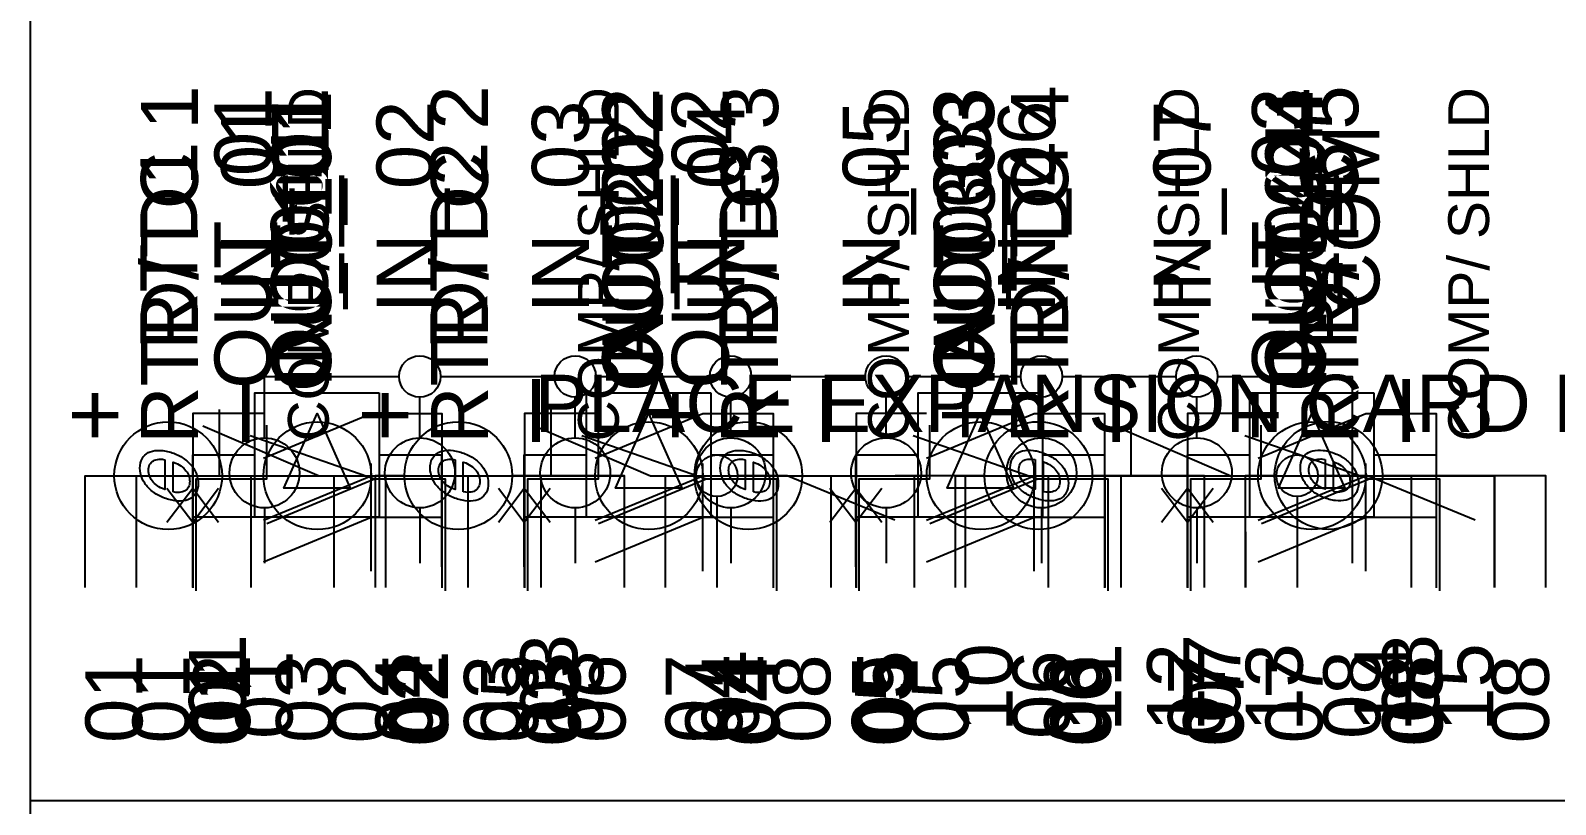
# Model space of a CAD drawing. Extents: x 1 to 23.8, y 0.2 to 17.
# Drawn here: x 10.512 to 12.352, y 4.115 to 5.048 of the extents above; entities that cross this region are included whole.
import ezdxf

# ---------------------------------------------------------------- set-up
doc = ezdxf.new("R2010")
doc.units = 0
doc.header["$MEASUREMENT"] = 0
for name, color, linetype in [('3_01__0-__EMPTY', 7, 'CONTINUOUS'), ('3_02__9X__RTD', 7, 'CONTINUOUS'), ('3_03__91__RTD_TC', 7, 'CONTINUOUS'), ('3_04__1-___4__DI__4__DO__S', 7, 'CONTINUOUS'), ('3_05__B-___4__DI__4__DO__F', 7, 'CONTINUOUS'), ('3_06__C-___4__DI__3__DO', 7, 'CONTINUOUS'), ('3_07__2X___8__DO__STD_FORM', 7, 'CONTINUOUS'), ('3_08__2A___8__DO__STD_FORM', 7, 'CONTINUOUS'), ('3_09__2B___8__DO__STD__6__', 7, 'CONTINUOUS'), ('3_10__2C___8__DO__STD__2__', 7, 'CONTINUOUS'), ('3_11__3-___8__DI', 7, 'CONTINUOUS'), ('3_12__D-___14__DI', 7, 'CONTINUOUS'), ('3_13__5-___8__AI', 7, 'CONTINUOUS'), ('3_14__6-___4__AI__4__AO', 7, 'CONTINUOUS'), ('6_00_____DWG', 7, 'CONTINUOUS')]:
    doc.layers.add(name, color=color, linetype=linetype)
doc.styles.add('ARIAL', font='arial.ttf')

msp = doc.modelspace()

# ---------------------------------------------------------------- linework, layer by layer
at = {"layer": '3_02__9X__RTD'}
for points in [[(10.6446, 4.5268, -0.143998), (10.6497, 4.536, -0.134668), (10.6589, 4.541, -0.092608), (10.6717, 4.5416, -0.064693), (10.6865, 4.5376, -0.06933), (10.6992, 4.5302, -0.080584), (10.7085, 4.5203, -0.095051), (10.7135, 4.5083, -0.105205), (10.7135, 4.4957, -0.144282), (10.7085, 4.4865, -0.134327), (10.6992, 4.4815, -0.092374), (10.6865, 4.481, -0.064684), (10.6717, 4.485, -0.069188), (10.6589, 4.4923, -0.080393), (10.6497, 4.5023, -0.095121), (10.6446, 4.5142, -0.105176)], [(10.6741, 4.5306), (10.6741, 4.4947), (10.671, 4.4958, -0.062591), (10.6631, 4.5006, -0.080511), (10.6575, 4.5067, -0.095491), (10.6546, 4.5139, -0.097303), (10.6546, 4.5217, -0.142807), (10.6575, 4.5274, -0.135554), (10.6631, 4.5306, -0.08583), (10.671, 4.5311)], [(10.6841, 4.4918), (10.6841, 4.5277), (10.6872, 4.5266, -0.062591), (10.6951, 4.5218, -0.080511), (10.7007, 4.5157, -0.095491), (10.7036, 4.5084, -0.097303), (10.7036, 4.5006, -0.142807), (10.7007, 4.4949, -0.135554), (10.6951, 4.4918, -0.08583), (10.6872, 4.4912)], [(10.9947, 4.5268, -0.143998), (10.9997, 4.5361, -0.134668), (11.0089, 4.5411, -0.092608), (11.0217, 4.5417, -0.064693), (11.0365, 4.5377, -0.06933), (11.0493, 4.5303, -0.080584), (11.0585, 4.5203, -0.095051), (11.0635, 4.5084, -0.105205), (11.0635, 4.4958, -0.144282), (11.0585, 4.4866, -0.134327), (11.0493, 4.4816, -0.092374), (11.0365, 4.4811, -0.064684), (11.0217, 4.485, -0.069188), (11.0089, 4.4924, -0.080393), (10.9997, 4.5023, -0.095121), (10.9947, 4.5142, -0.105176)], [(11.0241, 4.5306), (11.0241, 4.4948), (11.021, 4.4958, -0.062591), (11.0131, 4.5006, -0.080511), (11.0075, 4.5067, -0.095491), (11.0046, 4.514, -0.097303), (11.0046, 4.5218, -0.142807), (11.0075, 4.5275, -0.135554), (11.0131, 4.5306, -0.08583), (11.021, 4.5312)], [(11.0341, 4.4919), (11.0341, 4.5277), (11.0372, 4.5267, -0.062591), (11.0451, 4.5219, -0.080511), (11.0507, 4.5158, -0.095491), (11.0536, 4.5085, -0.097303), (11.0536, 4.5007, -0.142807), (11.0507, 4.495, -0.135554), (11.0451, 4.4919, -0.08583), (11.0372, 4.4913)], [(11.3447, 4.5268, -0.143998), (11.3497, 4.536, -0.134668), (11.3589, 4.541, -0.092608), (11.3717, 4.5416, -0.064693), (11.3865, 4.5376, -0.06933), (11.3993, 4.5302, -0.080584), (11.4085, 4.5203, -0.095051), (11.4135, 4.5083, -0.105205), (11.4135, 4.4957, -0.144282), (11.4085, 4.4865, -0.134327), (11.3993, 4.4815, -0.092374), (11.3865, 4.481, -0.064684), (11.3717, 4.485, -0.069188), (11.3589, 4.4923, -0.080393), (11.3497, 4.5023, -0.095121), (11.3447, 4.5142, -0.105176)], [(11.3741, 4.5306), (11.3741, 4.4947), (11.371, 4.4958, -0.062591), (11.3631, 4.5006, -0.080511), (11.3575, 4.5067, -0.095491), (11.3546, 4.5139, -0.097303), (11.3546, 4.5217, -0.142807), (11.3575, 4.5274, -0.135554), (11.3631, 4.5306, -0.08583), (11.371, 4.5311)], [(11.3841, 4.4918), (11.3841, 4.5277), (11.3872, 4.5266, -0.062591), (11.3951, 4.5218, -0.080511), (11.4007, 4.5157, -0.095491), (11.4036, 4.5084, -0.097303), (11.4036, 4.5006, -0.142807), (11.4007, 4.4949, -0.135554), (11.3951, 4.4918, -0.08583), (11.3872, 4.4912)], [(11.6947, 4.527, -0.143998), (11.6997, 4.5362, -0.134668), (11.7089, 4.5412, -0.092608), (11.7217, 4.5418, -0.064693), (11.7365, 4.5378, -0.06933), (11.7493, 4.5304, -0.080584), (11.7585, 4.5205, -0.095051), (11.7635, 4.5085, -0.105205), (11.7635, 4.4959, -0.144282), (11.7585, 4.4867, -0.134327), (11.7493, 4.4817, -0.092374), (11.7365, 4.4812, -0.064684), (11.7217, 4.4852, -0.069188), (11.7089, 4.4925, -0.080393), (11.6997, 4.5025, -0.095121), (11.6947, 4.5144, -0.105176)], [(11.7241, 4.5308), (11.7241, 4.4949), (11.721, 4.496, -0.062591), (11.7131, 4.5008, -0.080511), (11.7075, 4.5069, -0.095491), (11.7046, 4.5141, -0.097303), (11.7046, 4.5219, -0.142807), (11.7075, 4.5276, -0.135554), (11.7131, 4.5308, -0.08583), (11.721, 4.5313)], [(11.7341, 4.492), (11.7341, 4.5279), (11.7372, 4.5268, -0.062591), (11.7451, 4.522, -0.080511), (11.7507, 4.5159, -0.095491), (11.7536, 4.5086, -0.097303), (11.7536, 4.5008, -0.142807), (11.7507, 4.4951, -0.135554), (11.7451, 4.492, -0.08583), (11.7372, 4.4914)], [(12.0447, 4.527, -0.143998), (12.0497, 4.5363, -0.134668), (12.0589, 4.5413, -0.092608), (12.0717, 4.5419, -0.064693), (12.0865, 4.5379, -0.06933), (12.0993, 4.5305, -0.080584), (12.1085, 4.5205, -0.095051), (12.1135, 4.5086, -0.105205), (12.1135, 4.496, -0.144282), (12.1085, 4.4868, -0.134327), (12.0993, 4.4818, -0.092374), (12.0865, 4.4813, -0.064684), (12.0717, 4.4852, -0.069188), (12.0589, 4.4926, -0.080393), (12.0497, 4.5026, -0.095121), (12.0447, 4.5144, -0.105176)], [(12.0741, 4.5308), (12.0741, 4.495), (12.071, 4.496, -0.062591), (12.0631, 4.5008, -0.080511), (12.0575, 4.5069, -0.095491), (12.0546, 4.5142, -0.097303), (12.0546, 4.522, -0.142807), (12.0575, 4.5277, -0.135554), (12.0631, 4.5308, -0.08583), (12.071, 4.5314)], [(12.0841, 4.4921), (12.0841, 4.5279), (12.0872, 4.5269, -0.062591), (12.0951, 4.5221, -0.080511), (12.1007, 4.516, -0.095491), (12.1036, 4.5087, -0.097303), (12.1036, 4.5009, -0.142807), (12.1007, 4.4952, -0.135554), (12.0951, 4.4921, -0.08583), (12.0872, 4.4915)]]:
    msp.add_lwpolyline(points, format="xyb", close=True, dxfattribs=at)
for points in [[(10.578, 4.3763), (10.578, 4.5113), (10.613, 4.5113)], [(10.743, 4.5113), (10.878, 4.5113), (10.878, 4.3763)], [(10.778, 4.3763), (10.778, 4.5113)], [(10.928, 4.3764), (10.928, 4.5114), (10.963, 4.5114)], [(11.093, 4.5114), (11.228, 4.5114), (11.228, 4.3764)], [(11.128, 4.3764), (11.128, 4.5114)], [(11.278, 4.3763), (11.278, 4.5113), (11.313, 4.5113)], [(11.443, 4.5113), (11.578, 4.5113), (11.578, 4.3763)], [(11.478, 4.3763), (11.478, 4.5113)], [(11.628, 4.3765), (11.628, 4.5115), (11.663, 4.5115)], [(11.793, 4.5115), (11.928, 4.5115), (11.928, 4.3765)], [(11.828, 4.3765), (11.828, 4.5115)], [(11.978, 4.3766), (11.978, 4.5116), (12.013, 4.5116)], [(12.143, 4.5116), (12.278, 4.5116), (12.278, 4.3766)], [(12.178, 4.3766), (12.178, 4.5116)]]:
    msp.add_lwpolyline(points, dxfattribs=at)
for centre in [(10.678, 4.5113), (11.028, 4.5114), (11.378, 4.5113), (11.728, 4.5115), (12.078, 4.5116)]:
    msp.add_circle(centre, 0.065, dxfattribs=at)
at = {"layer": '3_03__91__RTD_TC'}
for points in [[(10.578, 4.3763), (10.578, 4.5113), (10.878, 4.5113), (10.878, 4.3763)], [(10.778, 4.3763), (10.778, 4.5113)], [(10.9281, 4.3763), (10.928, 4.5113), (11.228, 4.5113), (11.228, 4.3763)], [(11.128, 4.3763), (11.128, 4.5113)], [(11.2781, 4.3763), (11.278, 4.5113), (11.578, 4.5113), (11.578, 4.3763)], [(11.478, 4.3763), (11.478, 4.5113)], [(11.6281, 4.3763), (11.628, 4.5113), (11.9281, 4.5113), (11.9281, 4.3763)], [(11.828, 4.3763), (11.828, 4.5113)], [(11.9781, 4.3763), (11.978, 4.5113), (12.2781, 4.5113), (12.2781, 4.3763)], [(12.1781, 4.3763), (12.1781, 4.5113)]]:
    msp.add_lwpolyline(points, dxfattribs=at)
at = {"layer": '3_04__1-___4__DI__4__DO__S'}
for points in [[(10.7079, 4.3763), (10.7079, 4.5113), (10.793, 4.5113)], [(10.793, 4.4576), (10.923, 4.5113), (11.008, 4.5113), (11.008, 4.3763)], [(11.1079, 4.3763), (11.1079, 4.5113), (11.193, 4.5113)], [(11.193, 4.4576), (11.323, 4.5113), (11.408, 4.5113), (11.408, 4.3763)], [(11.5079, 4.3763), (11.5079, 4.5113), (11.593, 4.5113)], [(11.593, 4.4576), (11.723, 4.5113), (11.808, 4.5113), (11.808, 4.3763)], [(11.9078, 4.3763), (11.9078, 4.5113), (11.9929, 4.5113)], [(11.993, 4.4576), (12.123, 4.5113), (12.2079, 4.5113), (12.2079, 4.3763)]]:
    msp.add_lwpolyline(points, dxfattribs=at)
at = {"layer": '3_05__B-___4__DI__4__DO__F'}
for points in [[(10.793, 4.5862), (10.7079, 4.5862), (10.7079, 4.3762)], [(10.793, 4.5326), (10.923, 4.5862), (11.008, 4.5862), (11.008, 4.4612)], [(11.193, 4.5862), (11.1079, 4.5862), (11.1079, 4.3762)], [(11.193, 4.5326), (11.323, 4.5862), (11.408, 4.5862), (11.408, 4.4612)], [(11.5929, 4.5862), (11.5079, 4.5862), (11.5079, 4.3762)], [(11.593, 4.5326), (11.723, 4.5862), (11.8079, 4.5862), (11.8079, 4.4612)], [(11.9929, 4.5862), (11.9078, 4.5862), (11.9078, 4.3762)], [(11.993, 4.5326), (12.1229, 4.5862), (12.2079, 4.5862), (12.2079, 4.4612)], [(10.923, 4.3962), (10.923, 4.5262)], [(11.323, 4.3962), (11.323, 4.5262)], [(11.7229, 4.3962), (11.7229, 4.5262)], [(12.1229, 4.3962), (12.1229, 4.5262)], [(10.793, 4.4612), (10.7079, 4.4612)], [(10.793, 4.4076), (10.923, 4.4612), (11.008, 4.4612), (11.008, 4.3762)], [(11.193, 4.4612), (11.1079, 4.4612)], [(11.193, 4.4076), (11.323, 4.4612), (11.408, 4.4612), (11.408, 4.3762)], [(11.5929, 4.4612), (11.5079, 4.4612)], [(11.593, 4.4076), (11.723, 4.4612), (11.8079, 4.4612), (11.8079, 4.3762)], [(11.9929, 4.4612), (11.9078, 4.4612)], [(11.993, 4.4076), (12.1229, 4.4612), (12.2079, 4.4612), (12.2079, 4.3762)]]:
    msp.add_lwpolyline(points, dxfattribs=at)
at = {"layer": '3_06__C-___4__DI__3__DO'}
for points in [[(10.6399, 4.3763), (10.6399, 4.5113), (10.6399, 4.5113), (10.7399, 4.5113), (10.7399, 4.5913)], [(11.0399, 4.3763), (11.0399, 4.5113), (11.14, 4.5113), (11.1399, 4.5113), (11.1399, 4.5913)], [(11.74, 4.3763), (11.74, 4.5113), (11.84, 4.5113), (11.84, 4.5113), (11.84, 4.5913)], [(10.72, 4.5713), (10.86, 4.5113), (10.94, 4.5113), (10.94, 4.3763)], [(11.1199, 4.5713), (11.2599, 4.5113), (11.315, 4.5113)], [(11.82, 4.5713), (11.96, 4.5113), (12.0151, 4.5113)], [(11.5549, 4.4576), (11.425, 4.5113), (11.365, 4.5113)], [(11.6401, 4.3763), (11.6401, 4.5113), (11.555, 4.5113)], [(12.255, 4.4576), (12.1251, 4.5113), (12.0651, 4.5113)], [(12.3402, 4.3763), (12.3402, 4.5113), (12.2551, 4.5113)], [(11.34, 4.4863), (11.34, 4.3763)], [(12.0401, 4.4863), (12.0401, 4.3763)]]:
    msp.add_lwpolyline(points, dxfattribs=at)
for centre in [(11.34, 4.5113), (12.0401, 4.5113)]:
    msp.add_circle(centre, 0.025, dxfattribs=at)
at = {"layer": '3_07__2X___8__DO__STD_FORM'}
for points in [[(10.7119, 4.3724), (10.7119, 4.5074), (10.797, 4.5074)], [(10.797, 4.4537), (10.927, 4.5074), (11.012, 4.5074), (11.012, 4.3724)], [(11.1119, 4.3724), (11.1119, 4.5074), (11.197, 4.5074)], [(11.197, 4.4537), (11.327, 4.5074), (11.412, 4.5074), (11.412, 4.3724)], [(11.5118, 4.3724), (11.5118, 4.5074), (11.5969, 4.5074)], [(11.597, 4.4537), (11.727, 4.5074), (11.8119, 4.5074), (11.8119, 4.3724)], [(11.9118, 4.3724), (11.9118, 4.5074), (11.9969, 4.5074)], [(11.997, 4.4537), (12.1269, 4.5074), (12.2119, 4.5074), (12.2119, 4.3724)]]:
    msp.add_lwpolyline(points, dxfattribs=at)
at = {"layer": '3_08__2A___8__DO__STD_FORM'}
for points in [[(10.7119, 4.3724), (10.7119, 4.5075), (10.7119, 4.5075), (10.797, 4.5075), (10.797, 4.5724)], [(11.1119, 4.3724), (11.1119, 4.5075), (11.1119, 4.5075), (11.197, 4.5075), (11.197, 4.5724)], [(11.5118, 4.3724), (11.5118, 4.5075), (11.5118, 4.5075), (11.5969, 4.5075), (11.5969, 4.5724)], [(11.9118, 4.3724), (11.9118, 4.5075), (11.9118, 4.5075), (11.9969, 4.5075), (11.9969, 4.5724)], [(10.777, 4.5599), (10.927, 4.5074), (11.012, 4.5074), (11.012, 4.3724)], [(11.177, 4.5599), (11.327, 4.5074), (11.412, 4.5074), (11.412, 4.3724)], [(11.577, 4.5599), (11.727, 4.5074), (11.8119, 4.5074), (11.8119, 4.3724)], [(11.9769, 4.5599), (12.1269, 4.5074), (12.2119, 4.5074), (12.2119, 4.3724)]]:
    msp.add_lwpolyline(points, dxfattribs=at)
at = {"layer": '3_09__2B___8__DO__STD__6__'}
for points in [[(10.7119, 4.3724), (10.7119, 4.5074), (10.797, 4.5074)], [(10.797, 4.4537), (10.927, 4.5074), (11.012, 4.5074), (11.012, 4.3724)], [(11.1119, 4.3724), (11.1119, 4.5074), (11.197, 4.5074)], [(11.197, 4.4537), (11.327, 4.5074), (11.412, 4.5074), (11.412, 4.3724)], [(11.5118, 4.3724), (11.5118, 4.5074), (11.5969, 4.5074)], [(11.597, 4.4537), (11.727, 4.5074), (11.8119, 4.5074), (11.8119, 4.3724)], [(11.9118, 4.3724), (11.9118, 4.5074), (11.9969, 4.5074)], [(11.997, 4.4537), (12.1269, 4.5074), (12.2119, 4.5074), (12.2119, 4.3724)]]:
    msp.add_lwpolyline(points, dxfattribs=at)
at = {"layer": '3_10__2C___8__DO__STD__2__'}
for points in [[(11.5118, 4.3724), (11.5118, 4.5075), (11.5118, 4.5075), (11.5969, 4.5075), (11.5969, 4.5724)], [(11.9118, 4.3724), (11.9118, 4.5075), (11.9118, 4.5075), (11.9969, 4.5075), (11.9969, 4.5724)], [(11.577, 4.5599), (11.727, 4.5074), (11.8119, 4.5074), (11.8119, 4.3724)], [(11.9769, 4.5599), (12.127, 4.5074), (12.2119, 4.5074), (12.2119, 4.3724)], [(10.7119, 4.3724), (10.7119, 4.5074), (10.797, 4.5074)], [(10.797, 4.4537), (10.927, 4.5074), (11.012, 4.5074), (11.012, 4.3724)], [(11.1118, 4.3724), (11.1118, 4.5074), (11.1969, 4.5074)], [(11.197, 4.4537), (11.327, 4.5074), (11.412, 4.5074), (11.412, 4.3724)]]:
    msp.add_lwpolyline(points, dxfattribs=at)
at = {"layer": '3_11__3-___8__DI'}
for points in [[(10.708, 4.3763), (10.708, 4.5113), (10.793, 4.5113)], [(10.923, 4.5113), (11.008, 4.5113), (11.008, 4.3763)], [(11.1081, 4.3763), (11.1081, 4.5113), (11.1931, 4.5113)], [(11.3231, 4.5113), (11.4081, 4.5113), (11.4081, 4.3763)], [(11.5082, 4.3763), (11.5081, 4.5113), (11.5931, 4.5113)], [(11.7231, 4.5113), (11.8081, 4.5113), (11.8081, 4.3763)], [(11.908, 4.3763), (11.908, 4.5113), (11.993, 4.5113)], [(12.123, 4.5113), (12.208, 4.5113), (12.208, 4.3763)]]:
    msp.add_lwpolyline(points, dxfattribs=at)
for centre in [(10.858, 4.5113), (11.2581, 4.5113), (11.6582, 4.5113), (12.058, 4.5113)]:
    msp.add_circle(centre, 0.065, dxfattribs=at)
at = {"layer": '3_12__D-___14__DI'}
for points in [[(10.7942, 4.5569), (10.7942, 4.631), (10.9566, 4.631)], [(11.0066, 4.631), (11.1441, 4.631)], [(11.1941, 4.631), (11.3316, 4.631)], [(11.3816, 4.631), (11.5191, 4.631)], [(11.5691, 4.631), (11.7066, 4.631)], [(11.7566, 4.631), (11.8941, 4.631)], [(11.9441, 4.631), (12.1067, 4.631), (12.1067, 4.406)], [(10.9817, 4.5569), (10.9817, 4.606)], [(11.1692, 4.5569), (11.1692, 4.606)], [(11.3567, 4.5569), (11.3567, 4.606)], [(11.5442, 4.5569), (11.5442, 4.606)], [(11.7317, 4.5569), (11.7317, 4.606)], [(11.9192, 4.5569), (11.9192, 4.606)], [(10.7942, 4.4724), (10.7942, 4.406)], [(10.9817, 4.4724), (10.9817, 4.406)], [(11.1692, 4.4724), (11.1692, 4.406)], [(11.3567, 4.4724), (11.3567, 4.406)], [(11.5442, 4.4724), (11.5442, 4.406)], [(11.7317, 4.4724), (11.7317, 4.406)], [(11.9192, 4.4724), (11.9192, 4.406)]]:
    msp.add_lwpolyline(points, dxfattribs=at)
for centre, radius in [((10.9816, 4.631), 0.025), ((11.1691, 4.631), 0.025), ((11.3566, 4.631), 0.025), ((11.5441, 4.631), 0.025), ((11.7316, 4.631), 0.025), ((11.9191, 4.631), 0.025), ((10.7942, 4.5147), 0.0422), ((10.9817, 4.5147), 0.0422), ((11.1692, 4.5147), 0.0422), ((11.3567, 4.5147), 0.0422), ((11.5442, 4.5147), 0.0422), ((11.7317, 4.5147), 0.0422), ((11.9192, 4.5147), 0.0422)]:
    msp.add_circle(centre, radius, dxfattribs=at)
at = {"layer": '3_13__5-___8__AI'}
for points in [[(10.9326, 4.6113), (10.9326, 4.4613), (10.7827, 4.4613), (10.7827, 4.6113), (10.9326, 4.6113)], [(11.3327, 4.6113), (11.3327, 4.4613), (11.1827, 4.4613), (11.1827, 4.6113), (11.3327, 4.6113)], [(11.7328, 4.6113), (11.7328, 4.4613), (11.5828, 4.4613), (11.5828, 4.6113), (11.7328, 4.6113)], [(12.1328, 4.6113), (12.1328, 4.4613), (11.9829, 4.4613), (11.9829, 4.6113), (12.1328, 4.6113)], [(10.8976, 4.4963), (10.8176, 4.4963), (10.8576, 4.5863), (10.8976, 4.4963)], [(11.2977, 4.4963), (11.2177, 4.4963), (11.2577, 4.5863), (11.2977, 4.4963)], [(11.6978, 4.4963), (11.6178, 4.4963), (11.6578, 4.5863), (11.6978, 4.4963)], [(12.0978, 4.4963), (12.0178, 4.4963), (12.0578, 4.5863), (12.0978, 4.4963)], [(10.7076, 4.4013), (10.7076, 4.5363), (10.7826, 4.5363)], [(10.9327, 4.5363), (11.0078, 4.5363), (11.0078, 4.4013)], [(11.1077, 4.4013), (11.1076, 4.5363), (11.1827, 4.5363)], [(11.3327, 4.5363), (11.4078, 4.5363), (11.4078, 4.4013)], [(11.5077, 4.4013), (11.5077, 4.5363), (11.5828, 4.5363)], [(11.7328, 4.5363), (11.8079, 4.5363), (11.8079, 4.4013)], [(11.9078, 4.4013), (11.9078, 4.5363), (11.9828, 4.5363)], [(12.1329, 4.5363), (12.208, 4.5363), (12.208, 4.4013)], [(10.6764, 4.4551), (10.7076, 4.4963), (10.7388, 4.4551)], [(11.0764, 4.4551), (11.1077, 4.4963), (11.1389, 4.4551)], [(11.4765, 4.4551), (11.5077, 4.4963), (11.5389, 4.4551)], [(11.8766, 4.4551), (11.9078, 4.4963), (11.939, 4.4551)]]:
    msp.add_lwpolyline(points, dxfattribs=at)
at = {"layer": '3_14__6-___4__AI__4__AO'}
for points in [[(10.9326, 4.6113), (10.9326, 4.4613), (10.7827, 4.4613), (10.7827, 4.6113), (10.9326, 4.6113)], [(11.3327, 4.6113), (11.3327, 4.4613), (11.1827, 4.4613), (11.1827, 4.6113), (11.3327, 4.6113)], [(11.7328, 4.6113), (11.7328, 4.4613), (11.5828, 4.4613), (11.5828, 4.6113), (11.7328, 4.6113)], [(12.1328, 4.6113), (12.1328, 4.4613), (11.9829, 4.4613), (11.9829, 4.6113), (12.1328, 4.6113)], [(10.8976, 4.4963), (10.8176, 4.4963), (10.8576, 4.5863), (10.8976, 4.4963)], [(11.2977, 4.4963), (11.2177, 4.4963), (11.2577, 4.5863), (11.2977, 4.4963)], [(11.6978, 4.4963), (11.6178, 4.4963), (11.6578, 4.5863), (11.6978, 4.4963)], [(12.0978, 4.4963), (12.0178, 4.4963), (12.0578, 4.5863), (12.0978, 4.4963)], [(10.7076, 4.4013), (10.7076, 4.5363), (10.7826, 4.5363)], [(10.9327, 4.5363), (11.0078, 4.5363), (11.0078, 4.4013)], [(11.1077, 4.4013), (11.1076, 4.5363), (11.1827, 4.5363)], [(11.3327, 4.5363), (11.4078, 4.5363), (11.4078, 4.4013)], [(11.5077, 4.4013), (11.5077, 4.5363), (11.5828, 4.5363)], [(11.7328, 4.5363), (11.8079, 4.5363), (11.8079, 4.4013)], [(11.9078, 4.4013), (11.9078, 4.5363), (11.9828, 4.5363)], [(12.1329, 4.5363), (12.208, 4.5363), (12.208, 4.4013)], [(10.6764, 4.4963), (10.7076, 4.4551), (10.7388, 4.4963)], [(11.0764, 4.4963), (11.1077, 4.4551), (11.1389, 4.4963)], [(11.4765, 4.4963), (11.5077, 4.4551), (11.5389, 4.4963)], [(11.8766, 4.4963), (11.9078, 4.4551), (11.939, 4.4963)]]:
    msp.add_lwpolyline(points, dxfattribs=at)
at = {"layer": '6_00_____DWG'}
msp.add_lwpolyline([(10.5919, 8.348), (14.3018, 8.348, -0.414213), (14.3818, 8.268), (14.3818, 2.1031, -0.414212), (14.3018, 2.0231), (10.5919, 2.0231, -0.414211), (10.5119, 2.1031), (10.5119, 8.268, -0.414219)], format="xyb", close=True, dxfattribs=at)
msp.add_lwpolyline([(10.5119, 4.1197), (14.3818, 4.1197)], dxfattribs=at)

# ---------------------------------------------------------------- texts
at = {"layer": '3_01__0-__EMPTY', "style": 'ARIAL'}
msp.add_text('PLACE EXPANSION CARD LABEL HERE', height=0.068833, dxfattribs=at).set_placement((11.1201, 4.5642))
at = {"layer": '3_02__9X__RTD', "style": 'ARIAL'}
for s, height, p in [('COMP/ SHLD', 0.04917, (10.8717, 4.5526)), ('COMP/ SHLD', 0.04917, (11.2217, 4.5526)), ('COMP/ SHLD', 0.04917, (11.5717, 4.5526)), ('COMP/ SHLD', 0.04917, (11.9217, 4.5526)), ('COMP/ SHLD', 0.04917, (12.2717, 4.5526)), ('RTD1', 0.06883, (10.7131, 4.6631)), ('RTD2', 0.06883, (11.0631, 4.6631)), ('RTD3', 0.06883, (11.412, 4.6631)), ('RTD4', 0.06883, (11.7631, 4.6631)), ('RTD5', 0.06883, (12.112, 4.6631)), ('–', 0.0978, (10.8078, 4.5521)), ('–', 0.0978, (11.1578, 4.5521)), ('–', 0.0978, (11.5078, 4.5521)), ('–', 0.0978, (11.8578, 4.5521)), ('–', 0.0978, (12.2078, 4.5521)), ('+', 0.0787, (10.6278, 4.5523)), ('+', 0.0787, (10.9778, 4.5523)), ('+', 0.0787, (11.3278, 4.5523)), ('+', 0.0787, (11.6778, 4.5523)), ('+', 0.0787, (12.0278, 4.5523)), ('14', 0.06883, (12.178, 4.2024)), ('01', 0.06883, (10.6469, 4.1889)), ('02', 0.06883, (10.7769, 4.1889)), ('03', 0.06883, (10.8769, 4.1889)), ('04', 0.06883, (10.9969, 4.1889)), ('05', 0.06883, (11.1243, 4.1889)), ('06', 0.06883, (11.2298, 4.1889)), ('07', 0.06883, (11.3469, 4.1889)), ('08', 0.06883, (11.4769, 4.1889)), ('09', 0.06883, (11.5769, 4.1889)), ('10', 0.06883, (11.6969, 4.2024)), ('11', 0.06883, (11.828, 4.2024)), ('12', 0.06883, (11.928, 4.2024)), ('13', 0.06883, (12.0469, 4.2024)), ('15', 0.06883, (12.2769, 4.2024))]:
    msp.add_text(s, height=height, rotation=90, dxfattribs=at).set_placement(p)
at = {"layer": '3_03__91__RTD_TC', "style": 'ARIAL'}
for s, height, p in [('RTD/TC 1', 0.06883, (10.7139, 4.5496)), ('COMP/ SHLD', 0.04917, (10.8717, 4.5526)), ('RTD/TC 2', 0.06883, (11.0639, 4.5496)), ('COMP/ SHLD', 0.04917, (11.2217, 4.5526)), ('RTD/TC 3', 0.06883, (11.4139, 4.5496)), ('COMP/ SHLD', 0.04917, (11.5717, 4.5526)), ('RTD/TC 4', 0.06883, (11.7639, 4.5496)), ('COMP/ SHLD', 0.04917, (11.9217, 4.5526)), ('RTD/TC 5', 0.06883, (12.1139, 4.5496)), ('COMP/ SHLD', 0.04917, (12.2717, 4.5526)), ('–', 0.0978, (10.8078, 4.5521)), ('–', 0.0978, (11.1578, 4.5521)), ('–', 0.0978, (11.5078, 4.5521)), ('–', 0.0978, (11.8578, 4.5521)), ('–', 0.0978, (12.2078, 4.5521)), ('+', 0.0787, (10.6278, 4.5523)), ('+', 0.0787, (10.9778, 4.5523)), ('+', 0.0787, (11.3278, 4.5523)), ('+', 0.0787, (11.6778, 4.5523)), ('+', 0.0787, (12.0278, 4.5523)), ('14', 0.06883, (12.178, 4.2024)), ('01', 0.06883, (10.6469, 4.1889)), ('02', 0.06883, (10.7769, 4.1889)), ('03', 0.06883, (10.8769, 4.1889)), ('04', 0.06883, (10.9969, 4.1889)), ('05', 0.06883, (11.1243, 4.1889)), ('06', 0.06883, (11.2298, 4.1889)), ('07', 0.06883, (11.3469, 4.1889)), ('08', 0.06883, (11.4769, 4.1889)), ('09', 0.06883, (11.5769, 4.1889)), ('10', 0.06883, (11.6969, 4.2024)), ('11', 0.06883, (11.828, 4.2024)), ('12', 0.06883, (11.928, 4.2024)), ('13', 0.06883, (12.0469, 4.2024)), ('15', 0.06883, (12.2769, 4.2024))]:
    msp.add_text(s, height=height, rotation=90, dxfattribs=at).set_placement(p)
at = {"layer": '3_04__1-___4__DI__4__DO__S', "style": 'ARIAL'}
for s, p in [('OUT_01', (10.8707, 4.6162)), ('OUT_02', (11.2706, 4.6162)), ('OUT_03', (11.6706, 4.6162)), ('OUT_04', (12.0706, 4.6162)), ('01', (10.7717, 4.1884)), ('02', (11.0117, 4.1884)), ('03', (11.1717, 4.1884)), ('04', (11.4117, 4.1884)), ('05', (11.5717, 4.1884)), ('06', (11.8116, 4.1884)), ('07', (11.9715, 4.1884)), ('08', (12.2116, 4.1884))]:
    msp.add_text(s, height=0.06883, rotation=90, dxfattribs=at).set_placement(p)
at = {"layer": '3_05__B-___4__DI__4__DO__F', "style": 'ARIAL'}
for s, p in [('OUT_01', (10.8746, 4.6124)), ('OUT_02', (11.2746, 4.6124)), ('OUT_03', (11.6746, 4.6124)), ('OUT_04', (12.0746, 4.6124)), ('04', (11.4157, 4.1845)), ('05', (11.5757, 4.1845)), ('01', (10.7757, 4.1845)), ('02', (11.0157, 4.1845)), ('03', (11.1757, 4.1845)), ('06', (11.8155, 4.1845)), ('07', (11.9755, 4.1845)), ('08', (12.2156, 4.1845))]:
    msp.add_text(s, height=0.06883, rotation=90, dxfattribs=at).set_placement(p)
at = {"layer": '3_06__C-___4__DI__3__DO', "style": 'ARIAL'}
for s, p in [('OUT_01', (10.8027, 4.6162)), ('OUT_02', (11.3545, 4.6162)), ('OUT_03', (12.0546, 4.6162)), ('01', (10.7038, 4.1884)), ('02', (10.9437, 4.1884)), ('03', (11.1037, 4.1884)), ('04', (11.3708, 4.1884)), ('05', (11.6438, 4.1884)), ('06', (11.8038, 4.1884)), ('07', (12.0709, 4.1884)), ('08', (12.3439, 4.1884))]:
    msp.add_text(s, height=0.06883, rotation=90, dxfattribs=at).set_placement(p)
at = {"layer": '3_07__2X___8__DO__STD_FORM', "style": 'ARIAL'}
for s, p in [('OUT_01', (10.8746, 4.6124)), ('OUT_02', (11.2746, 4.6124)), ('OUT_03', (11.6746, 4.6124)), ('OUT_04', (12.0746, 4.6124)), ('04', (11.4157, 4.1845)), ('05', (11.5757, 4.1845)), ('01', (10.7757, 4.1845)), ('02', (11.0157, 4.1845)), ('03', (11.1757, 4.1845)), ('06', (11.8155, 4.1845)), ('07', (11.9755, 4.1845)), ('08', (12.2156, 4.1845))]:
    msp.add_text(s, height=0.06883, rotation=90, dxfattribs=at).set_placement(p)
at = {"layer": '3_08__2A___8__DO__STD_FORM', "style": 'ARIAL'}
for s, p in [('OUT_01', (10.8746, 4.6124)), ('OUT_02', (11.2746, 4.6124)), ('OUT_03', (11.6746, 4.6124)), ('OUT_04', (12.0746, 4.6124)), ('04', (11.4157, 4.1845)), ('05', (11.5757, 4.1845)), ('01', (10.7757, 4.1845)), ('02', (11.0157, 4.1845)), ('03', (11.1757, 4.1845)), ('06', (11.8155, 4.1845)), ('07', (11.9755, 4.1845)), ('08', (12.2156, 4.1845))]:
    msp.add_text(s, height=0.06883, rotation=90, dxfattribs=at).set_placement(p)
at = {"layer": '3_09__2B___8__DO__STD__6__', "style": 'ARIAL'}
for s, p in [('OUT_01', (10.8746, 4.6124)), ('OUT_02', (11.2746, 4.6124)), ('OUT_03', (11.6746, 4.6124)), ('OUT_04', (12.0746, 4.6124)), ('04', (11.4157, 4.1845)), ('05', (11.5757, 4.1845)), ('01', (10.7757, 4.1845)), ('02', (11.0157, 4.1845)), ('03', (11.1757, 4.1845)), ('06', (11.8155, 4.1845)), ('07', (11.9755, 4.1845)), ('08', (12.2156, 4.1845))]:
    msp.add_text(s, height=0.06883, rotation=90, dxfattribs=at).set_placement(p)
at = {"layer": '3_10__2C___8__DO__STD__2__', "style": 'ARIAL'}
for s, p in [('OUT_01', (10.8746, 4.6124)), ('OUT_02', (11.2746, 4.6124)), ('OUT_03', (11.6746, 4.6124)), ('OUT_04', (12.0746, 4.6124)), ('04', (11.4157, 4.1845)), ('05', (11.5757, 4.1845)), ('01', (10.7757, 4.1845)), ('02', (11.0157, 4.1845)), ('03', (11.1757, 4.1845)), ('06', (11.8155, 4.1845)), ('07', (11.9755, 4.1845)), ('08', (12.2156, 4.1845))]:
    msp.add_text(s, height=0.06883, rotation=90, dxfattribs=at).set_placement(p)
at = {"layer": '3_11__3-___8__DI', "style": 'ARIAL'}
for s, p in [('IN_01', (10.8752, 4.6172)), ('IN_02', (11.2752, 4.6172)), ('IN_03', (11.6752, 4.6172)), ('IN_04', (12.0752, 4.6172)), ('01', (10.7717, 4.1884)), ('02', (11.0117, 4.1884)), ('03', (11.1717, 4.1884)), ('04', (11.4117, 4.1884)), ('05', (11.5717, 4.1884)), ('06', (11.8116, 4.1884)), ('07', (11.9715, 4.1884)), ('08', (12.2116, 4.1884))]:
    msp.add_text(s, height=0.06883, rotation=90, dxfattribs=at).set_placement(p)
at = {"layer": '3_12__D-___14__DI', "style": 'ARIAL'}
for s, p in [('IN_01', (10.8107, 4.7073)), ('IN_02', (10.9982, 4.7073)), ('IN_03', (11.1857, 4.7073)), ('IN_04', (11.3732, 4.7073)), ('IN_05', (11.5607, 4.7073)), ('IN_06', (11.7482, 4.7073)), ('IN_07', (11.9357, 4.7073)), ('COM', (12.1394, 4.7109)), ('01', (10.8281, 4.1937)), ('02', (11.0156, 4.1937)), ('03', (11.2031, 4.1937)), ('04', (11.3906, 4.1937)), ('05', (11.5781, 4.1937)), ('06', (11.7656, 4.1937)), ('07', (11.9531, 4.1937)), ('08', (12.1406, 4.1937))]:
    msp.add_text(s, height=0.06883, rotation=90, dxfattribs=at).set_placement(p)
at = {"layer": '3_13__5-___8__AI', "style": 'ARIAL'}
for s, p in [('AI_01', (10.8707, 4.6421)), ('AI_02', (11.2707, 4.6421)), ('AI_03', (11.6706, 4.6421)), ('AI_04', (12.0706, 4.6421)), ('01', (10.7718, 4.2133)), ('02', (11.0118, 4.2133)), ('03', (11.1717, 4.2133)), ('04', (11.4117, 4.2133)), ('05', (11.5717, 4.2133)), ('06', (11.8116, 4.2133)), ('07', (11.9716, 4.2133)), ('08', (12.2116, 4.2133))]:
    msp.add_text(s, height=0.06883, rotation=90, dxfattribs=at).set_placement(p)
at = {"layer": '3_14__6-___4__AI__4__AO', "style": 'ARIAL'}
for s, p in [('AO_01', (10.8707, 4.6421)), ('AO_02', (11.2707, 4.6421)), ('AO_03', (11.6706, 4.6421)), ('AO_04', (12.0706, 4.6421)), ('01', (10.7718, 4.2133)), ('02', (11.0118, 4.2133)), ('03', (11.1717, 4.2133)), ('04', (11.4117, 4.2133)), ('05', (11.5717, 4.2133)), ('06', (11.8116, 4.2133)), ('07', (11.9716, 4.2133)), ('08', (12.2116, 4.2133))]:
    msp.add_text(s, height=0.06883, rotation=90, dxfattribs=at).set_placement(p)

doc.saveas('drawing.dxf')
